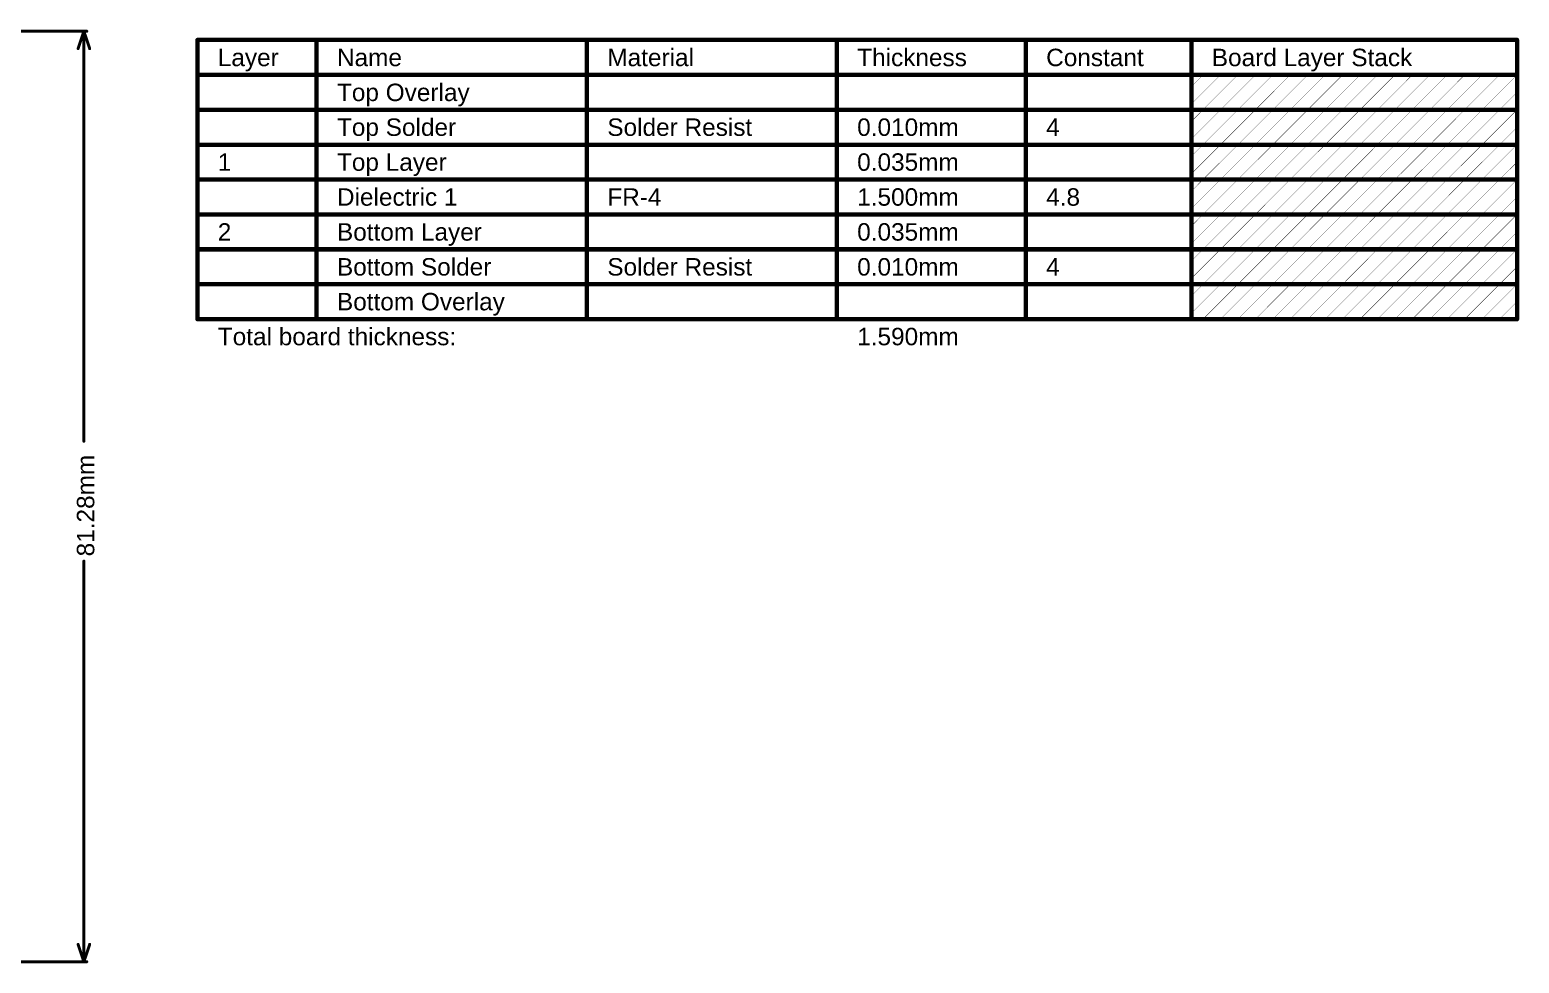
# Model space of a CAD drawing. Header units: inches. Extents: x 0 to 386, y 0 to 148.
# Drawn here: x 255.6 to 385.7, y -0.1 to 81.4 of the extents above; entities that cross this region are included whole.
import ezdxf

# ---------------------------------------------------------------- set-up
doc = ezdxf.new("R2010")
doc.units = ezdxf.units.IN
doc.layers.add('Dimensions', color=6, linetype='Continuous')
doc.layers.add('Fabrication', color=76, linetype='Continuous')
doc.styles.add('Arial', font='', dxfattribs={"height": 0.2})
doc.styles.get('Arial').set_extended_font_data('Arial')

msp = doc.modelspace()

# ---------------------------------------------------------------- linework, layer by layer
at = {"layer": 'Dimensions', "const_width": 0.254}
for points in [[(251.26, 81.28), (260.6, 81.28)], [(259.84, 79.76), (260.35, 81.28)], [(260.35, 45.46), (260.35, 81.28)], [(260.35, 81.28), (260.86, 79.76)], [(260.35, 0), (260.35, 35)], [(259.84, 1.52), (260.35, 0)], [(260.35, 0), (260.86, 1.52)], [(251.26, 0), (260.6, 0)]]:
    msp.add_lwpolyline(points, dxfattribs=at)
at = {"layer": 'Dimensions', "const_width": 0.127}
for points in [[(260.29, 81.28, 1), (260.41, 81.28, 1)], [(260.29, 81.28, 1), (260.41, 81.28, 1)], [(260.29, 81.28, 1), (260.41, 81.28, 1)], [(260.54, 81.28, 1), (260.67, 81.28, 1)], [(259.78, 79.76, 1), (259.91, 79.76, 1)], [(260.79, 79.76, 1), (260.92, 79.76, 1)], [(260.29, 45.46, 1), (260.41, 45.46, 1)], [(260.29, 35, 1), (260.41, 35, 1)], [(259.78, 1.52, 1), (259.91, 1.52, 1)], [(260.79, 1.52, 1), (260.92, 1.52, 1)], [(260.29, 0, 1), (260.41, 0, 1)], [(260.29, 0, 1), (260.41, 0, 1)], [(260.29, 0, 1), (260.41, 0, 1)], [(260.54, 0, 1), (260.67, 0, 1)]]:
    msp.add_lwpolyline(points, format="xyb", close=True, dxfattribs=at)
at = {"layer": 'Fabrication'}
for points, const_width in [([(270.27, 56.13), (270.27, 80.52)], 0.381), ([(270.27, 80.52), (385.56, 80.52)], 0.381), ([(280.68, 56.13), (280.68, 80.52)], 0.381), ([(304.3, 56.13), (304.3, 80.52)], 0.381), ([(326.14, 56.13), (326.14, 80.52)], 0.381), ([(342.64, 56.13), (342.64, 80.52)], 0.381), ([(357.12, 56.13), (357.12, 80.52)], 0.381), ([(385.56, 56.13), (385.56, 80.52)], 0.381), ([(270.27, 77.47), (385.56, 77.47)], 0.381), ([(357.12, 76.46), (358.12, 77.47)], 0.0254), ([(357.12, 74.94), (359.65, 77.47)], 0.0254), ([(358.12, 74.42), (361.17, 77.47)], 0.0254), ([(359.65, 74.42), (362.7, 77.47)], 0.0254), ([(361.17, 74.42), (364.22, 77.47)], 0.0254), ([(362.7, 74.42), (365.74, 77.47)], 0.0254), ([(364.22, 74.42), (367.27, 77.47)], 0.0254), ([(365.74, 74.42), (368.79, 77.47)], 0.0254), ([(367.27, 74.42), (370.32, 77.47)], 0.0254), ([(368.79, 74.42), (371.84, 77.47)], 0.0254), ([(370.32, 74.42), (373.36, 77.47)], 0.0254), ([(371.84, 74.42), (374.89, 77.47)], 0.0254), ([(373.36, 74.42), (376.41, 77.47)], 0.0254), ([(374.89, 74.42), (377.94, 77.47)], 0.0254), ([(376.41, 74.42), (379.46, 77.47)], 0.0254), ([(377.94, 74.42), (380.98, 77.47)], 0.0254), ([(379.46, 74.42), (382.51, 77.47)], 0.0254), ([(380.98, 74.42), (384.03, 77.47)], 0.0254), ([(382.51, 74.42), (385.56, 77.47)], 0.0254), ([(384.03, 74.42), (385.56, 75.95)], 0.0254), ([(270.27, 74.42), (280.68, 74.42)], 0.381), ([(280.68, 74.42), (304.3, 74.42)], 0.381), ([(304.3, 74.42), (326.14, 74.42)], 0.381), ([(326.14, 74.42), (342.64, 74.42)], 0.381), ([(342.64, 74.42), (357.12, 74.42)], 0.381), ([(357.12, 74.42), (385.56, 74.42)], 0.381), ([(357.12, 73.41), (358.12, 74.42)], 0.0254), ([(357.12, 71.89), (359.65, 74.42)], 0.0254), ([(358.12, 71.37), (361.17, 74.42)], 0.0254), ([(359.65, 71.37), (362.7, 74.42)], 0.0254), ([(361.17, 71.37), (364.22, 74.42)], 0.0254), ([(362.7, 71.37), (365.74, 74.42)], 0.0254), ([(364.22, 71.37), (367.27, 74.42)], 0.0254), ([(365.74, 71.37), (368.79, 74.42)], 0.0254), ([(367.27, 71.37), (370.32, 74.42)], 0.0254), ([(368.79, 71.37), (371.84, 74.42)], 0.0254), ([(370.32, 71.37), (373.36, 74.42)], 0.0254), ([(371.84, 71.37), (374.89, 74.42)], 0.0254), ([(373.36, 71.37), (376.41, 74.42)], 0.0254), ([(374.89, 71.37), (377.94, 74.42)], 0.0254), ([(376.41, 71.37), (379.46, 74.42)], 0.0254), ([(377.94, 71.37), (380.98, 74.42)], 0.0254), ([(379.46, 71.37), (382.51, 74.42)], 0.0254), ([(380.98, 71.37), (384.03, 74.42)], 0.0254), ([(382.51, 71.37), (385.56, 74.42)], 0.0254), ([(384.03, 71.37), (385.56, 72.9)], 0.0254), ([(270.27, 71.37), (280.68, 71.37)], 0.381), ([(280.68, 71.37), (304.3, 71.37)], 0.381), ([(304.3, 71.37), (326.14, 71.37)], 0.381), ([(326.14, 71.37), (342.64, 71.37)], 0.381), ([(342.64, 71.37), (357.12, 71.37)], 0.381), ([(357.12, 71.37), (385.56, 71.37)], 0.381), ([(357.12, 70.37), (358.12, 71.37)], 0.0254), ([(357.12, 68.84), (359.65, 71.37)], 0.0254), ([(358.12, 68.33), (361.17, 71.37)], 0.0254), ([(359.65, 68.33), (362.7, 71.37)], 0.0254), ([(361.17, 68.33), (364.22, 71.37)], 0.0254), ([(362.7, 68.33), (365.74, 71.37)], 0.0254), ([(364.22, 68.33), (367.27, 71.37)], 0.0254), ([(365.74, 68.33), (368.79, 71.37)], 0.0254), ([(367.27, 68.33), (370.32, 71.37)], 0.0254), ([(368.79, 68.33), (371.84, 71.37)], 0.0254), ([(370.32, 68.33), (373.36, 71.37)], 0.0254), ([(371.84, 68.33), (374.89, 71.37)], 0.0254), ([(373.36, 68.33), (376.41, 71.37)], 0.0254), ([(374.89, 68.33), (377.94, 71.37)], 0.0254), ([(376.41, 68.33), (379.46, 71.37)], 0.0254), ([(377.94, 68.33), (380.98, 71.37)], 0.0254), ([(379.46, 68.33), (382.51, 71.37)], 0.0254), ([(380.98, 68.33), (384.03, 71.37)], 0.0254), ([(382.51, 68.33), (385.56, 71.37)], 0.0254), ([(384.03, 68.33), (385.56, 69.85)], 0.0254), ([(270.27, 68.33), (280.68, 68.33)], 0.381), ([(280.68, 68.33), (304.3, 68.33)], 0.381), ([(304.3, 68.33), (326.14, 68.33)], 0.381), ([(326.14, 68.33), (342.64, 68.33)], 0.381), ([(342.64, 68.33), (357.12, 68.33)], 0.381), ([(357.12, 68.33), (385.56, 68.33)], 0.381), ([(357.12, 67.32), (358.12, 68.33)], 0.0254), ([(357.12, 65.79), (359.65, 68.33)], 0.0254), ([(358.12, 65.28), (361.17, 68.33)], 0.0254), ([(359.65, 65.28), (362.7, 68.33)], 0.0254), ([(361.17, 65.28), (364.22, 68.33)], 0.0254), ([(362.7, 65.28), (365.74, 68.33)], 0.0254), ([(364.22, 65.28), (367.27, 68.33)], 0.0254), ([(365.74, 65.28), (368.79, 68.33)], 0.0254), ([(367.27, 65.28), (370.32, 68.33)], 0.0254), ([(368.79, 65.28), (371.84, 68.33)], 0.0254), ([(370.32, 65.28), (373.36, 68.33)], 0.0254), ([(371.84, 65.28), (374.89, 68.33)], 0.0254), ([(373.36, 65.28), (376.41, 68.33)], 0.0254), ([(374.89, 65.28), (377.94, 68.33)], 0.0254), ([(376.41, 65.28), (379.46, 68.33)], 0.0254), ([(377.94, 65.28), (380.98, 68.33)], 0.0254), ([(379.46, 65.28), (382.51, 68.33)], 0.0254), ([(380.98, 65.28), (384.03, 68.33)], 0.0254), ([(382.51, 65.28), (385.56, 68.33)], 0.0254), ([(384.03, 65.28), (385.56, 66.8)], 0.0254), ([(270.27, 65.28), (280.68, 65.28)], 0.381), ([(280.68, 65.28), (304.3, 65.28)], 0.381), ([(304.3, 65.28), (326.14, 65.28)], 0.381), ([(326.14, 65.28), (342.64, 65.28)], 0.381), ([(342.64, 65.28), (357.12, 65.28)], 0.381), ([(357.12, 65.28), (385.56, 65.28)], 0.381), ([(357.12, 64.27), (358.12, 65.28)], 0.0254), ([(357.12, 62.75), (359.65, 65.28)], 0.0254), ([(358.12, 62.23), (361.17, 65.28)], 0.0254), ([(359.65, 62.23), (362.7, 65.28)], 0.0254), ([(361.17, 62.23), (364.22, 65.28)], 0.0254), ([(362.7, 62.23), (365.74, 65.28)], 0.0254), ([(364.22, 62.23), (367.27, 65.28)], 0.0254), ([(365.74, 62.23), (368.79, 65.28)], 0.0254), ([(367.27, 62.23), (370.32, 65.28)], 0.0254), ([(368.79, 62.23), (371.84, 65.28)], 0.0254), ([(370.32, 62.23), (373.36, 65.28)], 0.0254), ([(371.84, 62.23), (374.89, 65.28)], 0.0254), ([(373.36, 62.23), (376.41, 65.28)], 0.0254), ([(374.89, 62.23), (377.94, 65.28)], 0.0254), ([(376.41, 62.23), (379.46, 65.28)], 0.0254), ([(377.94, 62.23), (380.98, 65.28)], 0.0254), ([(379.46, 62.23), (382.51, 65.28)], 0.0254), ([(380.98, 62.23), (384.03, 65.28)], 0.0254), ([(382.51, 62.23), (385.56, 65.28)], 0.0254), ([(384.03, 62.23), (385.56, 63.75)], 0.0254), ([(270.27, 62.23), (280.68, 62.23)], 0.381), ([(280.68, 62.23), (304.3, 62.23)], 0.381), ([(304.3, 62.23), (326.14, 62.23)], 0.381), ([(326.14, 62.23), (342.64, 62.23)], 0.381), ([(342.64, 62.23), (357.12, 62.23)], 0.381), ([(357.12, 62.23), (385.56, 62.23)], 0.381), ([(357.12, 61.22), (358.12, 62.23)], 0.0254), ([(357.12, 59.7), (359.65, 62.23)], 0.0254), ([(358.12, 59.18), (361.17, 62.23)], 0.0254), ([(359.65, 59.18), (362.7, 62.23)], 0.0254), ([(361.17, 59.18), (364.22, 62.23)], 0.0254), ([(362.7, 59.18), (365.74, 62.23)], 0.0254), ([(364.22, 59.18), (367.27, 62.23)], 0.0254), ([(365.74, 59.18), (368.79, 62.23)], 0.0254), ([(367.27, 59.18), (370.32, 62.23)], 0.0254), ([(368.79, 59.18), (371.84, 62.23)], 0.0254), ([(370.32, 59.18), (373.36, 62.23)], 0.0254), ([(371.84, 59.18), (374.89, 62.23)], 0.0254), ([(373.36, 59.18), (376.41, 62.23)], 0.0254), ([(374.89, 59.18), (377.94, 62.23)], 0.0254), ([(376.41, 59.18), (379.46, 62.23)], 0.0254), ([(377.94, 59.18), (380.98, 62.23)], 0.0254), ([(379.46, 59.18), (382.51, 62.23)], 0.0254), ([(380.98, 59.18), (384.03, 62.23)], 0.0254), ([(382.51, 59.18), (385.56, 62.23)], 0.0254), ([(384.03, 59.18), (385.56, 60.71)], 0.0254), ([(270.27, 59.18), (280.68, 59.18)], 0.381), ([(280.68, 59.18), (304.3, 59.18)], 0.381), ([(304.3, 59.18), (326.14, 59.18)], 0.381), ([(326.14, 59.18), (342.64, 59.18)], 0.381), ([(342.64, 59.18), (357.12, 59.18)], 0.381), ([(357.12, 59.18), (385.56, 59.18)], 0.381), ([(357.12, 58.17), (358.12, 59.18)], 0.0254), ([(357.12, 56.65), (359.65, 59.18)], 0.0254), ([(358.12, 56.13), (361.17, 59.18)], 0.0254), ([(359.65, 56.13), (362.7, 59.18)], 0.0254), ([(361.17, 56.13), (364.22, 59.18)], 0.0254), ([(362.7, 56.13), (365.74, 59.18)], 0.0254), ([(364.22, 56.13), (367.27, 59.18)], 0.0254), ([(365.74, 56.13), (368.79, 59.18)], 0.0254), ([(367.27, 56.13), (370.32, 59.18)], 0.0254), ([(368.79, 56.13), (371.84, 59.18)], 0.0254), ([(370.32, 56.13), (373.36, 59.18)], 0.0254), ([(371.84, 56.13), (374.89, 59.18)], 0.0254), ([(373.36, 56.13), (376.41, 59.18)], 0.0254), ([(374.89, 56.13), (377.94, 59.18)], 0.0254), ([(376.41, 56.13), (379.46, 59.18)], 0.0254), ([(377.94, 56.13), (380.98, 59.18)], 0.0254), ([(379.46, 56.13), (382.51, 59.18)], 0.0254), ([(380.98, 56.13), (384.03, 59.18)], 0.0254), ([(382.51, 56.13), (385.56, 59.18)], 0.0254), ([(384.03, 56.13), (385.56, 57.66)], 0.0254), ([(270.27, 56.13), (280.68, 56.13)], 0.381), ([(280.68, 56.13), (304.3, 56.13)], 0.381), ([(304.3, 56.13), (326.14, 56.13)], 0.381), ([(326.14, 56.13), (342.64, 56.13)], 0.381), ([(342.64, 56.13), (357.12, 56.13)], 0.381), ([(357.12, 56.13), (385.56, 56.13)], 0.381)]:
    msp.add_lwpolyline(points, dxfattribs=dict(at, const_width=const_width))
for points, const_width in [([(270.18, 80.52, 1), (270.37, 80.52, 1)], 0.191), ([(270.18, 80.52, 1), (270.37, 80.52, 1)], 0.191), ([(280.59, 80.52, 1), (280.78, 80.52, 1)], 0.191), ([(304.2, 80.52, 1), (304.39, 80.52, 1)], 0.191), ([(326.04, 80.52, 1), (326.23, 80.52, 1)], 0.191), ([(342.55, 80.52, 1), (342.74, 80.52, 1)], 0.191), ([(357.02, 80.52, 1), (357.21, 80.52, 1)], 0.191), ([(385.46, 80.52, 1), (385.65, 80.52, 1)], 0.191), ([(385.46, 80.52, 1), (385.65, 80.52, 1)], 0.191), ([(270.18, 77.47, 1), (270.37, 77.47, 1)], 0.191), ([(358.12, 77.47, 1), (358.13, 77.47, 1)], 0.0127), ([(359.64, 77.47, 1), (359.65, 77.47, 1)], 0.0127), ([(361.17, 77.47, 1), (361.18, 77.47, 1)], 0.0127), ([(362.69, 77.47, 1), (362.7, 77.47, 1)], 0.0127), ([(364.21, 77.47, 1), (364.23, 77.47, 1)], 0.0127), ([(365.74, 77.47, 1), (365.75, 77.47, 1)], 0.0127), ([(367.26, 77.47, 1), (367.27, 77.47, 1)], 0.0127), ([(368.79, 77.47, 1), (368.8, 77.47, 1)], 0.0127), ([(370.31, 77.47, 1), (370.32, 77.47, 1)], 0.0127), ([(371.83, 77.47, 1), (371.85, 77.47, 1)], 0.0127), ([(373.36, 77.47, 1), (373.37, 77.47, 1)], 0.0127), ([(374.88, 77.47, 1), (374.89, 77.47, 1)], 0.0127), ([(376.41, 77.47, 1), (376.42, 77.47, 1)], 0.0127), ([(377.93, 77.47, 1), (377.94, 77.47, 1)], 0.0127), ([(379.45, 77.47, 1), (379.47, 77.47, 1)], 0.0127), ([(380.98, 77.47, 1), (380.99, 77.47, 1)], 0.0127), ([(382.5, 77.47, 1), (382.51, 77.47, 1)], 0.0127), ([(384.03, 77.47, 1), (384.04, 77.47, 1)], 0.0127), ([(385.46, 77.47, 1), (385.65, 77.47, 1)], 0.191), ([(385.55, 77.47, 1), (385.56, 77.47, 1)], 0.0127), ([(357.11, 76.46, 1), (357.12, 76.46, 1)], 0.0127), ([(385.55, 75.95, 1), (385.56, 75.95, 1)], 0.0127), ([(270.18, 74.42, 1), (270.37, 74.42, 1)], 0.191), ([(280.59, 74.42, 1), (280.78, 74.42, 1)], 0.191), ([(280.59, 74.42, 1), (280.78, 74.42, 1)], 0.191), ([(304.2, 74.42, 1), (304.39, 74.42, 1)], 0.191), ([(304.2, 74.42, 1), (304.39, 74.42, 1)], 0.191), ([(326.04, 74.42, 1), (326.23, 74.42, 1)], 0.191), ([(326.04, 74.42, 1), (326.23, 74.42, 1)], 0.191), ([(342.55, 74.42, 1), (342.74, 74.42, 1)], 0.191), ([(342.55, 74.42, 1), (342.74, 74.42, 1)], 0.191), ([(357.02, 74.42, 1), (357.21, 74.42, 1)], 0.191), ([(357.02, 74.42, 1), (357.21, 74.42, 1)], 0.191), ([(357.11, 74.94, 1), (357.12, 74.94, 1)], 0.0127), ([(358.12, 74.42, 1), (358.13, 74.42, 1)], 0.0127), ([(358.12, 74.42, 1), (358.13, 74.42, 1)], 0.0127), ([(359.64, 74.42, 1), (359.65, 74.42, 1)], 0.0127), ([(359.64, 74.42, 1), (359.65, 74.42, 1)], 0.0127), ([(361.17, 74.42, 1), (361.18, 74.42, 1)], 0.0127), ([(361.17, 74.42, 1), (361.18, 74.42, 1)], 0.0127), ([(362.69, 74.42, 1), (362.7, 74.42, 1)], 0.0127), ([(362.69, 74.42, 1), (362.7, 74.42, 1)], 0.0127), ([(364.21, 74.42, 1), (364.23, 74.42, 1)], 0.0127), ([(364.21, 74.42, 1), (364.23, 74.42, 1)], 0.0127), ([(365.74, 74.42, 1), (365.75, 74.42, 1)], 0.0127), ([(365.74, 74.42, 1), (365.75, 74.42, 1)], 0.0127), ([(367.26, 74.42, 1), (367.27, 74.42, 1)], 0.0127), ([(367.26, 74.42, 1), (367.27, 74.42, 1)], 0.0127), ([(368.79, 74.42, 1), (368.8, 74.42, 1)], 0.0127), ([(368.79, 74.42, 1), (368.8, 74.42, 1)], 0.0127), ([(370.31, 74.42, 1), (370.32, 74.42, 1)], 0.0127), ([(370.31, 74.42, 1), (370.32, 74.42, 1)], 0.0127), ([(371.83, 74.42, 1), (371.85, 74.42, 1)], 0.0127), ([(371.83, 74.42, 1), (371.85, 74.42, 1)], 0.0127), ([(373.36, 74.42, 1), (373.37, 74.42, 1)], 0.0127), ([(373.36, 74.42, 1), (373.37, 74.42, 1)], 0.0127), ([(374.88, 74.42, 1), (374.89, 74.42, 1)], 0.0127), ([(374.88, 74.42, 1), (374.89, 74.42, 1)], 0.0127), ([(376.41, 74.42, 1), (376.42, 74.42, 1)], 0.0127), ([(376.41, 74.42, 1), (376.42, 74.42, 1)], 0.0127), ([(377.93, 74.42, 1), (377.94, 74.42, 1)], 0.0127), ([(377.93, 74.42, 1), (377.94, 74.42, 1)], 0.0127), ([(379.45, 74.42, 1), (379.47, 74.42, 1)], 0.0127), ([(379.45, 74.42, 1), (379.47, 74.42, 1)], 0.0127), ([(380.98, 74.42, 1), (380.99, 74.42, 1)], 0.0127), ([(380.98, 74.42, 1), (380.99, 74.42, 1)], 0.0127), ([(382.5, 74.42, 1), (382.51, 74.42, 1)], 0.0127), ([(382.5, 74.42, 1), (382.51, 74.42, 1)], 0.0127), ([(384.03, 74.42, 1), (384.04, 74.42, 1)], 0.0127), ([(384.03, 74.42, 1), (384.04, 74.42, 1)], 0.0127), ([(385.46, 74.42, 1), (385.65, 74.42, 1)], 0.191), ([(385.55, 74.42, 1), (385.56, 74.42, 1)], 0.0127), ([(357.11, 73.41, 1), (357.12, 73.41, 1)], 0.0127), ([(385.55, 72.9, 1), (385.56, 72.9, 1)], 0.0127), ([(357.11, 71.89, 1), (357.12, 71.89, 1)], 0.0127), ([(270.18, 71.37, 1), (270.37, 71.37, 1)], 0.191), ([(280.59, 71.37, 1), (280.78, 71.37, 1)], 0.191), ([(280.59, 71.37, 1), (280.78, 71.37, 1)], 0.191), ([(304.2, 71.37, 1), (304.39, 71.37, 1)], 0.191), ([(304.2, 71.37, 1), (304.39, 71.37, 1)], 0.191), ([(326.04, 71.37, 1), (326.23, 71.37, 1)], 0.191), ([(326.04, 71.37, 1), (326.23, 71.37, 1)], 0.191), ([(342.55, 71.37, 1), (342.74, 71.37, 1)], 0.191), ([(342.55, 71.37, 1), (342.74, 71.37, 1)], 0.191), ([(357.02, 71.37, 1), (357.21, 71.37, 1)], 0.191), ([(357.02, 71.37, 1), (357.21, 71.37, 1)], 0.191), ([(357.11, 70.37, 1), (357.12, 70.37, 1)], 0.0127), ([(358.12, 71.37, 1), (358.13, 71.37, 1)], 0.0127), ([(358.12, 71.37, 1), (358.13, 71.37, 1)], 0.0127), ([(359.64, 71.37, 1), (359.65, 71.37, 1)], 0.0127), ([(359.64, 71.37, 1), (359.65, 71.37, 1)], 0.0127), ([(361.17, 71.37, 1), (361.18, 71.37, 1)], 0.0127), ([(361.17, 71.37, 1), (361.18, 71.37, 1)], 0.0127), ([(362.69, 71.37, 1), (362.7, 71.37, 1)], 0.0127), ([(362.69, 71.37, 1), (362.7, 71.37, 1)], 0.0127), ([(364.21, 71.37, 1), (364.23, 71.37, 1)], 0.0127), ([(364.21, 71.37, 1), (364.23, 71.37, 1)], 0.0127), ([(365.74, 71.37, 1), (365.75, 71.37, 1)], 0.0127), ([(365.74, 71.37, 1), (365.75, 71.37, 1)], 0.0127), ([(367.26, 71.37, 1), (367.27, 71.37, 1)], 0.0127), ([(367.26, 71.37, 1), (367.27, 71.37, 1)], 0.0127), ([(368.79, 71.37, 1), (368.8, 71.37, 1)], 0.0127), ([(368.79, 71.37, 1), (368.8, 71.37, 1)], 0.0127), ([(370.31, 71.37, 1), (370.32, 71.37, 1)], 0.0127), ([(370.31, 71.37, 1), (370.32, 71.37, 1)], 0.0127), ([(371.83, 71.37, 1), (371.85, 71.37, 1)], 0.0127), ([(371.83, 71.37, 1), (371.85, 71.37, 1)], 0.0127), ([(373.36, 71.37, 1), (373.37, 71.37, 1)], 0.0127), ([(373.36, 71.37, 1), (373.37, 71.37, 1)], 0.0127), ([(374.88, 71.37, 1), (374.89, 71.37, 1)], 0.0127), ([(374.88, 71.37, 1), (374.89, 71.37, 1)], 0.0127), ([(376.41, 71.37, 1), (376.42, 71.37, 1)], 0.0127), ([(376.41, 71.37, 1), (376.42, 71.37, 1)], 0.0127), ([(377.93, 71.37, 1), (377.94, 71.37, 1)], 0.0127), ([(377.93, 71.37, 1), (377.94, 71.37, 1)], 0.0127), ([(379.45, 71.37, 1), (379.47, 71.37, 1)], 0.0127), ([(379.45, 71.37, 1), (379.47, 71.37, 1)], 0.0127), ([(380.98, 71.37, 1), (380.99, 71.37, 1)], 0.0127), ([(380.98, 71.37, 1), (380.99, 71.37, 1)], 0.0127), ([(382.5, 71.37, 1), (382.51, 71.37, 1)], 0.0127), ([(382.5, 71.37, 1), (382.51, 71.37, 1)], 0.0127), ([(384.03, 71.37, 1), (384.04, 71.37, 1)], 0.0127), ([(384.03, 71.37, 1), (384.04, 71.37, 1)], 0.0127), ([(385.46, 71.37, 1), (385.65, 71.37, 1)], 0.191), ([(385.55, 71.37, 1), (385.56, 71.37, 1)], 0.0127), ([(385.55, 69.85, 1), (385.56, 69.85, 1)], 0.0127), ([(270.18, 68.33, 1), (270.37, 68.33, 1)], 0.191), ([(280.59, 68.33, 1), (280.78, 68.33, 1)], 0.191), ([(280.59, 68.33, 1), (280.78, 68.33, 1)], 0.191), ([(304.2, 68.33, 1), (304.39, 68.33, 1)], 0.191), ([(304.2, 68.33, 1), (304.39, 68.33, 1)], 0.191), ([(326.04, 68.33, 1), (326.23, 68.33, 1)], 0.191), ([(326.04, 68.33, 1), (326.23, 68.33, 1)], 0.191), ([(342.55, 68.33, 1), (342.74, 68.33, 1)], 0.191), ([(342.55, 68.33, 1), (342.74, 68.33, 1)], 0.191), ([(357.02, 68.33, 1), (357.21, 68.33, 1)], 0.191), ([(357.02, 68.33, 1), (357.21, 68.33, 1)], 0.191), ([(357.11, 68.84, 1), (357.12, 68.84, 1)], 0.0127), ([(358.12, 68.33, 1), (358.13, 68.33, 1)], 0.0127), ([(358.12, 68.33, 1), (358.13, 68.33, 1)], 0.0127), ([(359.64, 68.33, 1), (359.65, 68.33, 1)], 0.0127), ([(359.64, 68.33, 1), (359.65, 68.33, 1)], 0.0127), ([(361.17, 68.33, 1), (361.18, 68.33, 1)], 0.0127), ([(361.17, 68.33, 1), (361.18, 68.33, 1)], 0.0127), ([(362.69, 68.33, 1), (362.7, 68.33, 1)], 0.0127), ([(362.69, 68.33, 1), (362.7, 68.33, 1)], 0.0127), ([(364.21, 68.33, 1), (364.23, 68.33, 1)], 0.0127), ([(364.21, 68.33, 1), (364.23, 68.33, 1)], 0.0127), ([(365.74, 68.33, 1), (365.75, 68.33, 1)], 0.0127), ([(365.74, 68.33, 1), (365.75, 68.33, 1)], 0.0127), ([(367.26, 68.33, 1), (367.27, 68.33, 1)], 0.0127), ([(367.26, 68.33, 1), (367.27, 68.33, 1)], 0.0127), ([(368.79, 68.33, 1), (368.8, 68.33, 1)], 0.0127), ([(368.79, 68.33, 1), (368.8, 68.33, 1)], 0.0127), ([(370.31, 68.33, 1), (370.32, 68.33, 1)], 0.0127), ([(370.31, 68.33, 1), (370.32, 68.33, 1)], 0.0127), ([(371.83, 68.33, 1), (371.85, 68.33, 1)], 0.0127), ([(371.83, 68.33, 1), (371.85, 68.33, 1)], 0.0127), ([(373.36, 68.33, 1), (373.37, 68.33, 1)], 0.0127), ([(373.36, 68.33, 1), (373.37, 68.33, 1)], 0.0127), ([(374.88, 68.33, 1), (374.89, 68.33, 1)], 0.0127), ([(374.88, 68.33, 1), (374.89, 68.33, 1)], 0.0127), ([(376.41, 68.33, 1), (376.42, 68.33, 1)], 0.0127), ([(376.41, 68.33, 1), (376.42, 68.33, 1)], 0.0127), ([(377.93, 68.33, 1), (377.94, 68.33, 1)], 0.0127), ([(377.93, 68.33, 1), (377.94, 68.33, 1)], 0.0127), ([(379.45, 68.33, 1), (379.47, 68.33, 1)], 0.0127), ([(379.45, 68.33, 1), (379.47, 68.33, 1)], 0.0127), ([(380.98, 68.33, 1), (380.99, 68.33, 1)], 0.0127), ([(380.98, 68.33, 1), (380.99, 68.33, 1)], 0.0127), ([(382.5, 68.33, 1), (382.51, 68.33, 1)], 0.0127), ([(382.5, 68.33, 1), (382.51, 68.33, 1)], 0.0127), ([(384.03, 68.33, 1), (384.04, 68.33, 1)], 0.0127), ([(384.03, 68.33, 1), (384.04, 68.33, 1)], 0.0127), ([(385.46, 68.33, 1), (385.65, 68.33, 1)], 0.191), ([(385.55, 68.33, 1), (385.56, 68.33, 1)], 0.0127), ([(357.11, 67.32, 1), (357.12, 67.32, 1)], 0.0127), ([(385.55, 66.8, 1), (385.56, 66.8, 1)], 0.0127), ([(270.18, 65.28, 1), (270.37, 65.28, 1)], 0.191), ([(280.59, 65.28, 1), (280.78, 65.28, 1)], 0.191), ([(280.59, 65.28, 1), (280.78, 65.28, 1)], 0.191), ([(304.2, 65.28, 1), (304.39, 65.28, 1)], 0.191), ([(304.2, 65.28, 1), (304.39, 65.28, 1)], 0.191), ([(326.04, 65.28, 1), (326.23, 65.28, 1)], 0.191), ([(326.04, 65.28, 1), (326.23, 65.28, 1)], 0.191), ([(342.55, 65.28, 1), (342.74, 65.28, 1)], 0.191), ([(342.55, 65.28, 1), (342.74, 65.28, 1)], 0.191), ([(357.02, 65.28, 1), (357.21, 65.28, 1)], 0.191), ([(357.02, 65.28, 1), (357.21, 65.28, 1)], 0.191), ([(357.11, 65.79, 1), (357.12, 65.79, 1)], 0.0127), ([(358.12, 65.28, 1), (358.13, 65.28, 1)], 0.0127), ([(358.12, 65.28, 1), (358.13, 65.28, 1)], 0.0127), ([(359.64, 65.28, 1), (359.65, 65.28, 1)], 0.0127), ([(359.64, 65.28, 1), (359.65, 65.28, 1)], 0.0127), ([(361.17, 65.28, 1), (361.18, 65.28, 1)], 0.0127), ([(361.17, 65.28, 1), (361.18, 65.28, 1)], 0.0127), ([(362.69, 65.28, 1), (362.7, 65.28, 1)], 0.0127), ([(362.69, 65.28, 1), (362.7, 65.28, 1)], 0.0127), ([(364.21, 65.28, 1), (364.23, 65.28, 1)], 0.0127), ([(364.21, 65.28, 1), (364.23, 65.28, 1)], 0.0127), ([(365.74, 65.28, 1), (365.75, 65.28, 1)], 0.0127), ([(365.74, 65.28, 1), (365.75, 65.28, 1)], 0.0127), ([(367.26, 65.28, 1), (367.27, 65.28, 1)], 0.0127), ([(367.26, 65.28, 1), (367.27, 65.28, 1)], 0.0127), ([(368.79, 65.28, 1), (368.8, 65.28, 1)], 0.0127), ([(368.79, 65.28, 1), (368.8, 65.28, 1)], 0.0127), ([(370.31, 65.28, 1), (370.32, 65.28, 1)], 0.0127), ([(370.31, 65.28, 1), (370.32, 65.28, 1)], 0.0127), ([(371.83, 65.28, 1), (371.85, 65.28, 1)], 0.0127), ([(371.83, 65.28, 1), (371.85, 65.28, 1)], 0.0127), ([(373.36, 65.28, 1), (373.37, 65.28, 1)], 0.0127), ([(373.36, 65.28, 1), (373.37, 65.28, 1)], 0.0127), ([(374.88, 65.28, 1), (374.89, 65.28, 1)], 0.0127), ([(374.88, 65.28, 1), (374.89, 65.28, 1)], 0.0127), ([(376.41, 65.28, 1), (376.42, 65.28, 1)], 0.0127), ([(376.41, 65.28, 1), (376.42, 65.28, 1)], 0.0127), ([(377.93, 65.28, 1), (377.94, 65.28, 1)], 0.0127), ([(377.93, 65.28, 1), (377.94, 65.28, 1)], 0.0127), ([(379.45, 65.28, 1), (379.47, 65.28, 1)], 0.0127), ([(379.45, 65.28, 1), (379.47, 65.28, 1)], 0.0127), ([(380.98, 65.28, 1), (380.99, 65.28, 1)], 0.0127), ([(380.98, 65.28, 1), (380.99, 65.28, 1)], 0.0127), ([(382.5, 65.28, 1), (382.51, 65.28, 1)], 0.0127), ([(382.5, 65.28, 1), (382.51, 65.28, 1)], 0.0127), ([(384.03, 65.28, 1), (384.04, 65.28, 1)], 0.0127), ([(384.03, 65.28, 1), (384.04, 65.28, 1)], 0.0127), ([(385.46, 65.28, 1), (385.65, 65.28, 1)], 0.191), ([(385.55, 65.28, 1), (385.56, 65.28, 1)], 0.0127), ([(357.11, 64.27, 1), (357.12, 64.27, 1)], 0.0127), ([(385.55, 63.75, 1), (385.56, 63.75, 1)], 0.0127), ([(357.11, 62.75, 1), (357.12, 62.75, 1)], 0.0127), ([(270.18, 62.23, 1), (270.37, 62.23, 1)], 0.191), ([(280.59, 62.23, 1), (280.78, 62.23, 1)], 0.191), ([(280.59, 62.23, 1), (280.78, 62.23, 1)], 0.191), ([(304.2, 62.23, 1), (304.39, 62.23, 1)], 0.191), ([(304.2, 62.23, 1), (304.39, 62.23, 1)], 0.191), ([(326.04, 62.23, 1), (326.23, 62.23, 1)], 0.191), ([(326.04, 62.23, 1), (326.23, 62.23, 1)], 0.191), ([(342.55, 62.23, 1), (342.74, 62.23, 1)], 0.191), ([(342.55, 62.23, 1), (342.74, 62.23, 1)], 0.191), ([(357.02, 62.23, 1), (357.21, 62.23, 1)], 0.191), ([(357.02, 62.23, 1), (357.21, 62.23, 1)], 0.191), ([(357.11, 61.22, 1), (357.12, 61.22, 1)], 0.0127), ([(358.12, 62.23, 1), (358.13, 62.23, 1)], 0.0127), ([(358.12, 62.23, 1), (358.13, 62.23, 1)], 0.0127), ([(359.64, 62.23, 1), (359.65, 62.23, 1)], 0.0127), ([(359.64, 62.23, 1), (359.65, 62.23, 1)], 0.0127), ([(361.17, 62.23, 1), (361.18, 62.23, 1)], 0.0127), ([(361.17, 62.23, 1), (361.18, 62.23, 1)], 0.0127), ([(362.69, 62.23, 1), (362.7, 62.23, 1)], 0.0127), ([(362.69, 62.23, 1), (362.7, 62.23, 1)], 0.0127), ([(364.21, 62.23, 1), (364.23, 62.23, 1)], 0.0127), ([(364.21, 62.23, 1), (364.23, 62.23, 1)], 0.0127), ([(365.74, 62.23, 1), (365.75, 62.23, 1)], 0.0127), ([(365.74, 62.23, 1), (365.75, 62.23, 1)], 0.0127), ([(367.26, 62.23, 1), (367.27, 62.23, 1)], 0.0127), ([(367.26, 62.23, 1), (367.27, 62.23, 1)], 0.0127), ([(368.79, 62.23, 1), (368.8, 62.23, 1)], 0.0127), ([(368.79, 62.23, 1), (368.8, 62.23, 1)], 0.0127), ([(370.31, 62.23, 1), (370.32, 62.23, 1)], 0.0127), ([(370.31, 62.23, 1), (370.32, 62.23, 1)], 0.0127), ([(371.83, 62.23, 1), (371.85, 62.23, 1)], 0.0127), ([(371.83, 62.23, 1), (371.85, 62.23, 1)], 0.0127), ([(373.36, 62.23, 1), (373.37, 62.23, 1)], 0.0127), ([(373.36, 62.23, 1), (373.37, 62.23, 1)], 0.0127), ([(374.88, 62.23, 1), (374.89, 62.23, 1)], 0.0127), ([(374.88, 62.23, 1), (374.89, 62.23, 1)], 0.0127), ([(376.41, 62.23, 1), (376.42, 62.23, 1)], 0.0127), ([(376.41, 62.23, 1), (376.42, 62.23, 1)], 0.0127), ([(377.93, 62.23, 1), (377.94, 62.23, 1)], 0.0127), ([(377.93, 62.23, 1), (377.94, 62.23, 1)], 0.0127), ([(379.45, 62.23, 1), (379.47, 62.23, 1)], 0.0127), ([(379.45, 62.23, 1), (379.47, 62.23, 1)], 0.0127), ([(380.98, 62.23, 1), (380.99, 62.23, 1)], 0.0127), ([(380.98, 62.23, 1), (380.99, 62.23, 1)], 0.0127), ([(382.5, 62.23, 1), (382.51, 62.23, 1)], 0.0127), ([(382.5, 62.23, 1), (382.51, 62.23, 1)], 0.0127), ([(384.03, 62.23, 1), (384.04, 62.23, 1)], 0.0127), ([(384.03, 62.23, 1), (384.04, 62.23, 1)], 0.0127), ([(385.46, 62.23, 1), (385.65, 62.23, 1)], 0.191), ([(385.55, 62.23, 1), (385.56, 62.23, 1)], 0.0127), ([(385.55, 60.71, 1), (385.56, 60.71, 1)], 0.0127), ([(270.18, 59.18, 1), (270.37, 59.18, 1)], 0.191), ([(280.59, 59.18, 1), (280.78, 59.18, 1)], 0.191), ([(280.59, 59.18, 1), (280.78, 59.18, 1)], 0.191), ([(304.2, 59.18, 1), (304.39, 59.18, 1)], 0.191), ([(304.2, 59.18, 1), (304.39, 59.18, 1)], 0.191), ([(326.04, 59.18, 1), (326.23, 59.18, 1)], 0.191), ([(326.04, 59.18, 1), (326.23, 59.18, 1)], 0.191), ([(342.55, 59.18, 1), (342.74, 59.18, 1)], 0.191), ([(342.55, 59.18, 1), (342.74, 59.18, 1)], 0.191), ([(357.02, 59.18, 1), (357.21, 59.18, 1)], 0.191), ([(357.02, 59.18, 1), (357.21, 59.18, 1)], 0.191), ([(357.11, 59.7, 1), (357.12, 59.7, 1)], 0.0127), ([(358.12, 59.18, 1), (358.13, 59.18, 1)], 0.0127), ([(358.12, 59.18, 1), (358.13, 59.18, 1)], 0.0127), ([(359.64, 59.18, 1), (359.65, 59.18, 1)], 0.0127), ([(359.64, 59.18, 1), (359.65, 59.18, 1)], 0.0127), ([(361.17, 59.18, 1), (361.18, 59.18, 1)], 0.0127), ([(361.17, 59.18, 1), (361.18, 59.18, 1)], 0.0127), ([(362.69, 59.18, 1), (362.7, 59.18, 1)], 0.0127), ([(362.69, 59.18, 1), (362.7, 59.18, 1)], 0.0127), ([(364.21, 59.18, 1), (364.23, 59.18, 1)], 0.0127), ([(364.21, 59.18, 1), (364.23, 59.18, 1)], 0.0127), ([(365.74, 59.18, 1), (365.75, 59.18, 1)], 0.0127), ([(365.74, 59.18, 1), (365.75, 59.18, 1)], 0.0127), ([(367.26, 59.18, 1), (367.27, 59.18, 1)], 0.0127), ([(367.26, 59.18, 1), (367.27, 59.18, 1)], 0.0127), ([(368.79, 59.18, 1), (368.8, 59.18, 1)], 0.0127), ([(368.79, 59.18, 1), (368.8, 59.18, 1)], 0.0127), ([(370.31, 59.18, 1), (370.32, 59.18, 1)], 0.0127), ([(370.31, 59.18, 1), (370.32, 59.18, 1)], 0.0127), ([(371.83, 59.18, 1), (371.85, 59.18, 1)], 0.0127), ([(371.83, 59.18, 1), (371.85, 59.18, 1)], 0.0127), ([(373.36, 59.18, 1), (373.37, 59.18, 1)], 0.0127), ([(373.36, 59.18, 1), (373.37, 59.18, 1)], 0.0127), ([(374.88, 59.18, 1), (374.89, 59.18, 1)], 0.0127), ([(374.88, 59.18, 1), (374.89, 59.18, 1)], 0.0127), ([(376.41, 59.18, 1), (376.42, 59.18, 1)], 0.0127), ([(376.41, 59.18, 1), (376.42, 59.18, 1)], 0.0127), ([(377.93, 59.18, 1), (377.94, 59.18, 1)], 0.0127), ([(377.93, 59.18, 1), (377.94, 59.18, 1)], 0.0127), ([(379.45, 59.18, 1), (379.47, 59.18, 1)], 0.0127), ([(379.45, 59.18, 1), (379.47, 59.18, 1)], 0.0127), ([(380.98, 59.18, 1), (380.99, 59.18, 1)], 0.0127), ([(380.98, 59.18, 1), (380.99, 59.18, 1)], 0.0127), ([(382.5, 59.18, 1), (382.51, 59.18, 1)], 0.0127), ([(382.5, 59.18, 1), (382.51, 59.18, 1)], 0.0127), ([(384.03, 59.18, 1), (384.04, 59.18, 1)], 0.0127), ([(384.03, 59.18, 1), (384.04, 59.18, 1)], 0.0127), ([(385.46, 59.18, 1), (385.65, 59.18, 1)], 0.191), ([(385.55, 59.18, 1), (385.56, 59.18, 1)], 0.0127), ([(357.11, 58.17, 1), (357.12, 58.17, 1)], 0.0127), ([(385.55, 57.66, 1), (385.56, 57.66, 1)], 0.0127), ([(270.18, 56.13, 1), (270.37, 56.13, 1)], 0.191), ([(270.18, 56.13, 1), (270.37, 56.13, 1)], 0.191), ([(280.59, 56.13, 1), (280.78, 56.13, 1)], 0.191), ([(280.59, 56.13, 1), (280.78, 56.13, 1)], 0.191), ([(280.59, 56.13, 1), (280.78, 56.13, 1)], 0.191), ([(304.2, 56.13, 1), (304.39, 56.13, 1)], 0.191), ([(304.2, 56.13, 1), (304.39, 56.13, 1)], 0.191), ([(304.2, 56.13, 1), (304.39, 56.13, 1)], 0.191), ([(326.04, 56.13, 1), (326.23, 56.13, 1)], 0.191), ([(326.04, 56.13, 1), (326.23, 56.13, 1)], 0.191), ([(326.04, 56.13, 1), (326.23, 56.13, 1)], 0.191), ([(342.55, 56.13, 1), (342.74, 56.13, 1)], 0.191), ([(342.55, 56.13, 1), (342.74, 56.13, 1)], 0.191), ([(342.55, 56.13, 1), (342.74, 56.13, 1)], 0.191), ([(357.02, 56.13, 1), (357.21, 56.13, 1)], 0.191), ([(357.02, 56.13, 1), (357.21, 56.13, 1)], 0.191), ([(357.02, 56.13, 1), (357.21, 56.13, 1)], 0.191), ([(357.11, 56.65, 1), (357.12, 56.65, 1)], 0.0127), ([(358.12, 56.13, 1), (358.13, 56.13, 1)], 0.0127), ([(359.64, 56.13, 1), (359.65, 56.13, 1)], 0.0127), ([(361.17, 56.13, 1), (361.18, 56.13, 1)], 0.0127), ([(362.69, 56.13, 1), (362.7, 56.13, 1)], 0.0127), ([(364.21, 56.13, 1), (364.23, 56.13, 1)], 0.0127), ([(365.74, 56.13, 1), (365.75, 56.13, 1)], 0.0127), ([(367.26, 56.13, 1), (367.27, 56.13, 1)], 0.0127), ([(368.79, 56.13, 1), (368.8, 56.13, 1)], 0.0127), ([(370.31, 56.13, 1), (370.32, 56.13, 1)], 0.0127), ([(371.83, 56.13, 1), (371.85, 56.13, 1)], 0.0127), ([(373.36, 56.13, 1), (373.37, 56.13, 1)], 0.0127), ([(374.88, 56.13, 1), (374.89, 56.13, 1)], 0.0127), ([(376.41, 56.13, 1), (376.42, 56.13, 1)], 0.0127), ([(377.93, 56.13, 1), (377.94, 56.13, 1)], 0.0127), ([(379.45, 56.13, 1), (379.47, 56.13, 1)], 0.0127), ([(380.98, 56.13, 1), (380.99, 56.13, 1)], 0.0127), ([(382.5, 56.13, 1), (382.51, 56.13, 1)], 0.0127), ([(384.03, 56.13, 1), (384.04, 56.13, 1)], 0.0127), ([(385.46, 56.13, 1), (385.65, 56.13, 1)], 0.191), ([(385.46, 56.13, 1), (385.65, 56.13, 1)], 0.191)]:
    msp.add_lwpolyline(points, format="xyb", close=True, dxfattribs=dict(at, const_width=const_width))

# ---------------------------------------------------------------- texts
at = {"layer": 'Dimensions', "style": 'Arial'}
msp.add_text('81.28mm', height=1.524, rotation=90, dxfattribs=at).set_placement((261.26, 35.41))
at = {"layer": 'Fabrication', "style": 'Arial'}
for s, height, p in [('Layer', 1.524, (272.05, 78.23)), ('Name', 1.524, (282.46, 78.23)), ('Material', 1.524, (306.08, 78.23)), ('Thickness', 1.524, (327.91, 78.23)), ('Constant', 1.524, (344.42, 78.23)), ('Board Layer Stack', 1.524, (358.89, 78.23)), ('Top Overlay', 1.524, (282.46, 75.18)), ('Top Solder', 1.524, (282.46, 72.14)), ('Solder Resist', 1.524, (306.08, 72.14)), ('0.010mm', 1.524, (327.91, 72.14)), ('4', 1.52, (344.42, 72.14)), ('1', 1.52, (272.05, 69.09)), ('Top Layer', 1.524, (282.46, 69.09)), ('0.035mm', 1.524, (327.91, 69.09)), ('Dielectric 1', 1.524, (282.46, 66.04)), ('FR-4', 1.524, (306.08, 66.04)), ('1.500mm', 1.524, (327.91, 66.04)), ('4.8', 1.524, (344.42, 66.04)), ('2', 1.52, (272.05, 62.99)), ('Bottom Layer', 1.524, (282.46, 62.99)), ('0.035mm', 1.524, (327.91, 62.99)), ('Bottom Solder', 1.524, (282.46, 59.94)), ('Solder Resist', 1.524, (306.08, 59.94)), ('0.010mm', 1.524, (327.91, 59.94)), ('4', 1.52, (344.42, 59.94)), ('Bottom Overlay', 1.524, (282.46, 56.9)), ('Total board thickness:', 1.524, (272.05, 53.85)), ('1.590mm', 1.524, (327.91, 53.85))]:
    msp.add_text(s, height=height, dxfattribs=at).set_placement(p)

doc.saveas('drawing.dxf')
